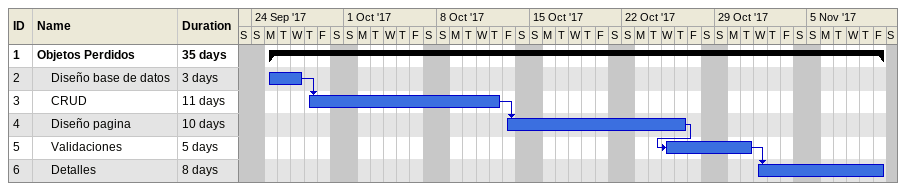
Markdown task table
| ID | Level | Task | Duration | Start | Finish | Predecessors |
|---|---|---|---|---|---|---|
| 1 | 1 | **Objetos Perdidos** | 35d | 2017-09-25 | 2017-11-10 |  |
| 2 | 2 | Diseño base de datos | 3d | 2017-09-25 | 2017-09-27 |  |
| 3 | 2 | CRUD | 11d | 2017-09-28 | 2017-10-12 | 2 |
| 4 | 2 | Diseño pagina | 10d | 2017-10-13 | 2017-10-26 | 3 |
| 5 | 2 | Validaciones | 5d | 2017-10-25 | 2017-10-31 | 4 |
| 6 | 2 | Detalles | 8d | 2017-11-01 | 2017-11-10 | 5 |
